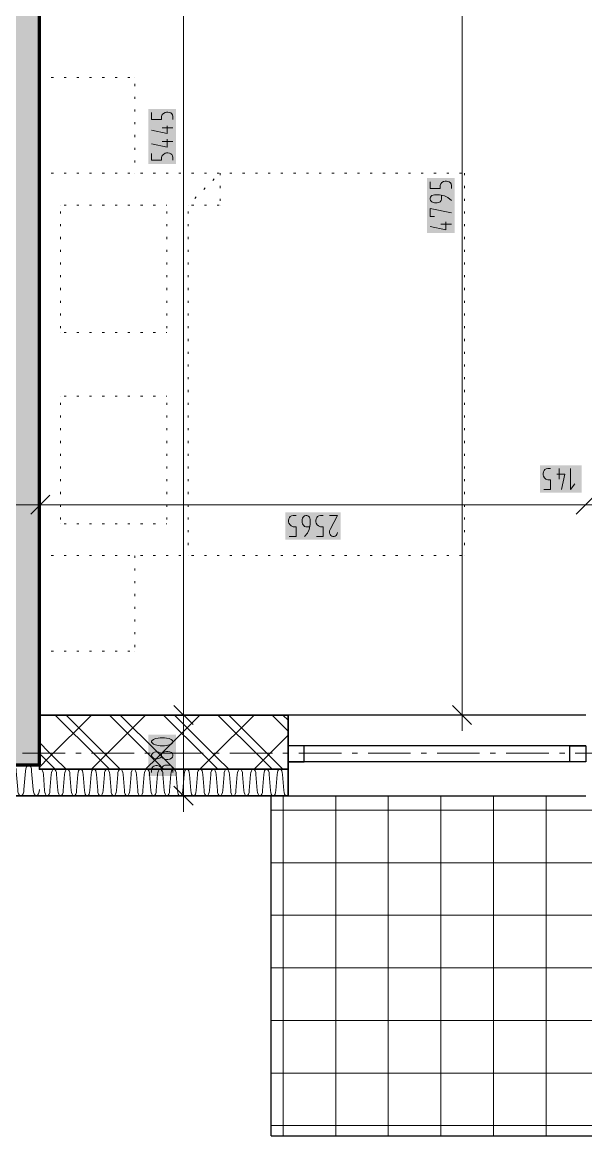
# Model space of a CAD drawing. Header units: millimetres. Extents: x 0 to 594, y 0 to 420.
# Drawn here: x 286.5 to 313.7, y 111.7 to 165.4 of the extents above; entities that cross this region are included whole.
import ezdxf

# ---------------------------------------------------------------- set-up
doc = ezdxf.new("R2010")
doc.units = ezdxf.units.MM
doc.header["$LTSCALE"] = 8
for name, color, linetype in [('PDF_Koty delkove', 7, 'Continuous'), ('PDF_Nabytek', 7, 'Continuous'), ('PDF_Obecne 0.25', 7, 'Continuous'), ('PDF_Okna', 7, 'Continuous'), ('PDF_Osy hlavni', 7, 'Continuous'), ('PDF_Srafy', 7, 'Continuous'), ('PDF_Steny obvodove nosne', 7, 'Continuous'), ('PDF_Steny sendvic', 7, 'Continuous'), ('PDF_Zatepleni', 7, 'Continuous')]:
    doc.layers.add(name, color=color, linetype=linetype)

msp = doc.modelspace()

# ---------------------------------------------------------------- linework, layer by layer
at = {"layer": 'PDF_Koty delkove', "lineweight": 18}
for points in [[(294.266, 131.969), (294.266, 142.384), (294.266, 149.812), (294.266, 187.78), (294.266, 189.266), (294.266, 212.995), (294.266, 215.762), (294.266, 218.325)], [(307.695, 131.969), (307.695, 160.369), (307.695, 181.118), (307.695, 182.604), (307.695, 212.995), (307.695, 215.762)], [(292.728, 161.025), (292.728, 160.697), (293.206, 160.697), (293.206, 160.834), (293.241, 160.929), (293.292, 160.984), (293.377, 161.038), (293.445, 161.052), (293.513, 161.052), (293.582, 161.038), (293.65, 161.011), (293.701, 160.97), (293.736, 160.916), (293.753, 160.834), (293.753, 160.697)], [(293.48, 160.395), (293.48, 160.012), (292.728, 160.177)], [(293.753, 160.286), (293.241, 160.286)], [(293.48, 159.738), (293.48, 159.355), (292.728, 159.52)], [(293.753, 159.629), (293.241, 159.629)], [(292.728, 159.054), (292.728, 158.726), (293.206, 158.726), (293.206, 158.863), (293.241, 158.958), (293.292, 159.013), (293.377, 159.067), (293.445, 159.081), (293.513, 159.081), (293.582, 159.067), (293.65, 159.04), (293.701, 158.999), (293.736, 158.945), (293.753, 158.863), (293.753, 158.726)], [(306.158, 157.694), (306.158, 157.365), (306.635, 157.365), (306.635, 157.503), (306.67, 157.598), (306.721, 157.653), (306.806, 157.707), (306.874, 157.721), (306.943, 157.721), (307.011, 157.707), (307.079, 157.68), (307.13, 157.639), (307.165, 157.585), (307.183, 157.503), (307.183, 157.365)], [(307.183, 156.791), (307.011, 156.928), (306.84, 157.01), (306.601, 157.064), (306.361, 157.064), (306.294, 157.05), (306.243, 157.023), (306.209, 156.996), (306.174, 156.955), (306.158, 156.9), (306.158, 156.846), (306.174, 156.791), (306.209, 156.749), (306.243, 156.722), (306.294, 156.694), (306.361, 156.68), (306.499, 156.68), (306.566, 156.694), (306.635, 156.722), (306.686, 156.791), (306.704, 156.846), (306.704, 157.037)], [(306.361, 156.023), (306.158, 156.023), (306.158, 156.407), (307.183, 156.189)], [(306.909, 155.75), (306.909, 155.366), (306.158, 155.531)], [(307.183, 155.641), (306.67, 155.641)], [(311.633, 142.841), (311.961, 142.841), (311.961, 143.318), (311.824, 143.318), (311.729, 143.353), (311.674, 143.404), (311.62, 143.489), (311.606, 143.557), (311.606, 143.626), (311.62, 143.694), (311.647, 143.762), (311.688, 143.813), (311.742, 143.848), (311.824, 143.866), (311.961, 143.866)], [(312.263, 143.592), (312.646, 143.592), (312.481, 142.841)], [(312.372, 143.866), (312.372, 143.353)], [(312.92, 143.866), (312.92, 142.841), (313.138, 143.113)], [(287.364, 142.88), (287.364, 142.111), (287.364, 141.343)], [(287.825, 142.573), (286.903, 141.65)], [(314.116, 142.573), (313.194, 141.65)], [(415.268, 142.111), (414.361, 142.111), (388.07, 142.111), (386.583, 142.111), (351.939, 142.111), (349.786, 142.111), (315.141, 142.111), (313.655, 142.111), (287.364, 142.111), (285.212, 142.111), (258.921, 142.111), (257.434, 142.111), (222.79, 142.111), (220.637, 142.111)], [(299.359, 140.574), (299.688, 140.574), (299.688, 141.052), (299.551, 141.052), (299.455, 141.086), (299.4, 141.138), (299.346, 141.223), (299.332, 141.29), (299.332, 141.359), (299.346, 141.428), (299.373, 141.495), (299.414, 141.547), (299.469, 141.581), (299.551, 141.599), (299.688, 141.599)], [(300.345, 141.052), (300.154, 141.052), (300.099, 141.069), (300.057, 141.103), (300.03, 141.138), (300.003, 141.188), (299.989, 141.256), (299.989, 141.393), (300.003, 141.461), (300.03, 141.513), (300.057, 141.547), (300.099, 141.581), (300.154, 141.599), (300.208, 141.599), (300.263, 141.581), (300.304, 141.547), (300.331, 141.513), (300.359, 141.461), (300.373, 141.393), (300.373, 141.154), (300.318, 140.915), (300.236, 140.744), (300.099, 140.574)], [(300.673, 140.574), (301.002, 140.574), (301.002, 141.052), (300.865, 141.052), (300.77, 141.086), (300.714, 141.138), (300.66, 141.223), (300.646, 141.29), (300.646, 141.359), (300.66, 141.428), (300.687, 141.495)], [(300.687, 141.495), (300.728, 141.547), (300.783, 141.581), (300.865, 141.599), (301.002, 141.599)], [(301.303, 141.599), (301.687, 141.599), (301.33, 140.915), (301.303, 140.847), (301.303, 140.744), (301.33, 140.676), (301.372, 140.625), (301.413, 140.59), (301.468, 140.574), (301.522, 140.574), (301.577, 140.59), (301.618, 140.625), (301.659, 140.676), (301.687, 140.778)], [(294.727, 131.508), (293.804, 132.431)], [(308.156, 131.508), (307.234, 132.431)], [(295.034, 131.969), (294.266, 131.969), (293.497, 131.969)], [(294.266, 128.074), (294.266, 131.969)], [(308.464, 131.969), (307.695, 131.969), (306.926, 131.969)], [(307.695, 131.969), (307.695, 131.201)], [(293.342, 130.871), (293.137, 130.871), (293.036, 130.857), (292.916, 130.83), (292.813, 130.789), (292.745, 130.735), (292.728, 130.707), (292.728, 130.652), (292.745, 130.625), (292.813, 130.57), (292.916, 130.529), (293.036, 130.501), (293.137, 130.487), (293.342, 130.487), (293.445, 130.501), (293.565, 130.529), (293.667, 130.57), (293.736, 130.625), (293.753, 130.652)], [(293.753, 130.652), (293.753, 130.707), (293.736, 130.735), (293.667, 130.789), (293.565, 130.83), (293.445, 130.857), (293.342, 130.871)], [(293.206, 129.967), (293.188, 129.94), (293.137, 129.899), (293.07, 129.872), (293.001, 129.858), (292.932, 129.858), (292.865, 129.872), (292.796, 129.899), (292.745, 129.954), (292.728, 129.995), (292.728, 130.05), (292.745, 130.091), (292.796, 130.146), (292.865, 130.173), (292.932, 130.187), (293.001, 130.187), (293.07, 130.173), (293.137, 130.146), (293.188, 130.105), (293.206, 130.078)], [(293.513, 130.214), (293.445, 130.214), (293.36, 130.2), (293.275, 130.16), (293.223, 130.105), (293.206, 130.078), (293.206, 129.967), (293.223, 129.94)], [(293.223, 129.94), (293.275, 129.885), (293.36, 129.844), (293.445, 129.83), (293.513, 129.83), (293.598, 129.844), (293.685, 129.885), (293.736, 129.94), (293.753, 129.995), (293.753, 130.05), (293.736, 130.105), (293.685, 130.16), (293.598, 130.2), (293.513, 130.214)], [(292.728, 129.201), (292.728, 129.365), (292.745, 129.42), (292.779, 129.475), (292.831, 129.503), (292.932, 129.53), (293.001, 129.53), (293.103, 129.503), (293.172, 129.448), (293.206, 129.365), (293.206, 129.256)], [(293.753, 129.201), (293.753, 129.393), (293.718, 129.461), (293.667, 129.516), (293.582, 129.543), (293.513, 129.557), (293.445, 129.557), (293.36, 129.543), (293.292, 129.516), (293.241, 129.461), (293.206, 129.365)], [(294.727, 127.613), (293.804, 128.536)], [(295.034, 128.074), (294.266, 128.074), (293.497, 128.074)], [(294.266, 128.074), (294.266, 127.306)]]:
    msp.add_lwpolyline(points, dxfattribs=at)
at = {"layer": 'PDF_Koty delkove', "color": 7, "lineweight": 18, "true_color": 0xffffff, "transparency": 33554559}
for points in [[(293.907, 158.544), (293.907, 161.206), (292.574, 158.544), (292.574, 161.206)], [(307.336, 155.213), (307.336, 157.875), (306.004, 155.213), (306.004, 157.875)], [(313.457, 144.019), (311.452, 144.019), (313.457, 142.687), (311.452, 142.687)], [(301.841, 141.753), (299.179, 141.753), (301.841, 140.42), (299.179, 140.42)], [(293.907, 129.02), (293.907, 131.024), (292.574, 129.02), (292.574, 131.024)]]:
    msp.add_solid(points, dxfattribs=at)
at = {"layer": 'PDF_Nabytek', "lineweight": 13}
for points in [[(287.375, 162.719), (287.313, 162.719)], [(287.313, 162.719), (287.313, 162.719)], [(287.313, 162.719), (287.313, 162.719)], [(287.313, 162.307), (287.313, 162.409)], [(287.99, 162.719), (287.888, 162.719)], [(288.605, 162.719), (288.503, 162.719)], [(289.22, 162.719), (289.118, 162.719)], [(289.835, 162.719), (289.733, 162.719)], [(290.45, 162.719), (290.348, 162.719)], [(291.065, 162.719), (290.963, 162.719)], [(291.68, 162.719), (291.578, 162.719)], [(291.925, 162.719), (291.925, 162.719)], [(291.925, 162.719), (291.925, 162.719)], [(291.925, 162.307), (291.925, 162.409)], [(287.313, 161.692), (287.313, 161.794)], [(291.925, 161.692), (291.925, 161.794)], [(287.313, 161.077), (287.313, 161.179)], [(291.925, 161.077), (291.925, 161.179)], [(287.313, 160.462), (287.313, 160.564)], [(291.925, 160.462), (291.925, 160.564)], [(287.313, 159.847), (287.313, 159.949)], [(291.925, 159.847), (291.925, 159.949)], [(287.313, 159.232), (287.313, 159.334)], [(291.925, 159.232), (291.925, 159.334)], [(287.313, 158.617), (287.313, 158.719)], [(291.925, 158.617), (291.925, 158.719)], [(287.313, 158.107), (287.313, 158.107)], [(287.313, 158.107), (287.313, 158.107)], [(287.375, 158.107), (287.313, 158.107)], [(287.313, 158.107), (287.313, 158.107)], [(287.313, 158.002), (287.313, 158.104)], [(287.99, 158.107), (287.888, 158.107)], [(288.605, 158.107), (288.503, 158.107)], [(289.22, 158.107), (289.118, 158.107)], [(289.835, 158.107), (289.733, 158.107)], [(290.45, 158.107), (290.348, 158.107)], [(291.065, 158.107), (290.963, 158.107)], [(291.68, 158.107), (291.578, 158.107)], [(291.925, 158.107), (291.925, 158.107)], [(292.295, 158.107), (292.193, 158.107)], [(292.91, 158.107), (292.808, 158.107)], [(293.525, 158.107), (293.423, 158.107)], [(294.14, 158.107), (294.038, 158.107)], [(294.755, 158.107), (294.653, 158.107)], [(295.37, 158.107), (295.268, 158.107)], [(295.985, 158.107), (295.883, 158.107)], [(296.025, 158.107), (296.025, 158.107)], [(296.025, 158.107), (296.025, 158.107)], [(296.025, 158.002), (296.025, 158.104)], [(296.6, 158.107), (296.498, 158.107)], [(297.215, 158.107), (297.113, 158.107)], [(297.83, 158.107), (297.728, 158.107)], [(298.445, 158.107), (298.343, 158.107)], [(299.06, 158.107), (298.958, 158.107)], [(299.675, 158.107), (299.573, 158.107)], [(300.29, 158.107), (300.187, 158.107)], [(300.905, 158.107), (300.802, 158.107)], [(301.52, 158.107), (301.417, 158.107)], [(302.135, 158.107), (302.032, 158.107)], [(302.75, 158.107), (302.647, 158.107)], [(303.365, 158.107), (303.262, 158.107)], [(303.98, 158.107), (303.877, 158.107)], [(304.595, 158.107), (304.492, 158.107)], [(305.21, 158.107), (305.107, 158.107)], [(305.825, 158.107), (305.722, 158.107)], [(306.44, 158.107), (306.337, 158.107)], [(307.055, 158.107), (306.952, 158.107)], [(307.67, 158.107), (307.567, 158.107)], [(307.813, 158.107), (307.813, 158.107)], [(307.813, 158.107), (307.813, 158.107)], [(307.813, 158.002), (307.813, 158.104)], [(287.313, 157.387), (287.313, 157.489)], [(295.237, 157.318), (295.309, 157.391)], [(295.672, 157.753), (295.744, 157.826)], [(296.025, 157.387), (296.025, 157.489)], [(307.813, 157.387), (307.813, 157.489)], [(287.313, 156.772), (287.313, 156.874)], [(294.802, 156.883), (294.875, 156.956)], [(296.025, 156.772), (296.025, 156.874)], [(307.813, 156.772), (307.813, 156.874)], [(288.338, 156.569), (288.338, 156.569)], [(288.338, 156.569), (288.338, 156.569)], [(288.605, 156.569), (288.503, 156.569)], [(289.22, 156.569), (289.118, 156.569)], [(289.835, 156.569), (289.733, 156.569)], [(290.45, 156.569), (290.348, 156.569)], [(291.065, 156.569), (290.963, 156.569)], [(291.68, 156.569), (291.578, 156.569)], [(292.295, 156.569), (292.193, 156.569)], [(292.91, 156.569), (292.808, 156.569)], [(293.463, 156.569), (293.423, 156.569)], [(293.463, 156.569), (293.463, 156.569)], [(293.463, 156.569), (293.463, 156.569)], [(294.488, 156.569), (294.488, 156.569)], [(294.488, 156.569), (294.488, 156.569)], [(294.488, 156.569), (294.488, 156.569)], [(294.755, 156.569), (294.653, 156.569)], [(295.37, 156.569), (295.268, 156.569)], [(295.985, 156.569), (295.883, 156.569)], [(296.025, 156.569), (296.025, 156.569)], [(296.025, 156.569), (296.025, 156.569)], [(287.313, 156.157), (287.313, 156.259)], [(288.338, 156.157), (288.338, 156.259)], [(293.463, 156.157), (293.463, 156.259)], [(294.488, 156.157), (294.488, 156.259)], [(307.813, 156.157), (307.813, 156.259)], [(287.313, 155.542), (287.313, 155.644)], [(288.338, 155.542), (288.338, 155.644)], [(293.463, 155.542), (293.463, 155.644)], [(294.488, 155.542), (294.488, 155.644)], [(307.813, 155.542), (307.813, 155.644)], [(287.313, 154.927), (287.313, 155.029)], [(288.338, 154.927), (288.338, 155.029)], [(293.463, 154.927), (293.463, 155.029)], [(294.488, 154.927), (294.488, 155.029)], [(307.813, 154.927), (307.813, 155.029)], [(287.313, 154.312), (287.313, 154.414)], [(288.338, 154.312), (288.338, 154.414)], [(293.463, 154.312), (293.463, 154.414)], [(294.488, 154.312), (294.488, 154.414)], [(307.813, 154.312), (307.813, 154.414)], [(287.313, 153.697), (287.313, 153.799)], [(288.338, 153.697), (288.338, 153.799)], [(293.463, 153.697), (293.463, 153.799)], [(294.488, 153.697), (294.488, 153.799)], [(307.813, 153.697), (307.813, 153.799)], [(287.313, 153.082), (287.313, 153.184)], [(288.338, 153.082), (288.338, 153.184)], [(293.463, 153.082), (293.463, 153.184)], [(294.488, 153.082), (294.488, 153.184)], [(307.813, 153.082), (307.813, 153.184)], [(287.313, 152.467), (287.313, 152.569)], [(288.338, 152.467), (288.338, 152.569)], [(293.463, 152.467), (293.463, 152.569)], [(294.488, 152.467), (294.488, 152.569)], [(307.813, 152.467), (307.813, 152.569)], [(287.313, 151.852), (287.313, 151.954)], [(288.338, 151.852), (288.338, 151.954)], [(293.463, 151.852), (293.463, 151.954)], [(294.488, 151.852), (294.488, 151.954)], [(307.813, 151.852), (307.813, 151.954)], [(287.313, 151.237), (287.313, 151.339)], [(288.338, 151.237), (288.338, 151.339)], [(293.463, 151.237), (293.463, 151.339)], [(294.488, 151.237), (294.488, 151.339)], [(307.813, 151.237), (307.813, 151.339)], [(287.313, 150.622), (287.313, 150.724)], [(288.338, 150.622), (288.338, 150.724)], [(288.338, 150.419), (288.338, 150.419)], [(288.338, 150.419), (288.338, 150.419)], [(288.605, 150.419), (288.503, 150.419)], [(289.22, 150.419), (289.118, 150.419)], [(289.835, 150.419), (289.733, 150.419)], [(290.45, 150.419), (290.348, 150.419)], [(291.065, 150.419), (290.963, 150.419)], [(291.68, 150.419), (291.578, 150.419)], [(292.295, 150.419), (292.193, 150.419)], [(292.91, 150.419), (292.808, 150.419)], [(293.463, 150.419), (293.423, 150.419)], [(293.463, 150.622), (293.463, 150.724)], [(293.463, 150.419), (293.463, 150.419)], [(293.463, 150.419), (293.463, 150.419)], [(294.488, 150.622), (294.488, 150.724)], [(307.813, 150.622), (307.813, 150.724)], [(287.313, 150.007), (287.313, 150.109)], [(294.488, 150.007), (294.488, 150.109)], [(307.813, 150.007), (307.813, 150.109)], [(287.313, 149.392), (287.313, 149.494)], [(294.488, 149.392), (294.488, 149.494)], [(307.813, 149.392), (307.813, 149.494)], [(287.313, 148.777), (287.313, 148.879)], [(294.488, 148.777), (294.488, 148.879)], [(307.813, 148.777), (307.813, 148.879)], [(287.313, 148.162), (287.313, 148.264)], [(294.488, 148.162), (294.488, 148.264)], [(307.813, 148.162), (307.813, 148.264)], [(287.313, 147.547), (287.313, 147.649)], [(288.338, 147.344), (288.338, 147.344)], [(288.338, 147.344), (288.338, 147.344)], [(288.605, 147.344), (288.503, 147.344)], [(289.22, 147.344), (289.118, 147.344)], [(289.835, 147.344), (289.733, 147.344)], [(290.45, 147.344), (290.348, 147.344)], [(291.065, 147.344), (290.963, 147.344)], [(291.68, 147.344), (291.578, 147.344)], [(292.295, 147.344), (292.193, 147.344)], [(292.91, 147.344), (292.808, 147.344)], [(293.463, 147.344), (293.423, 147.344)], [(293.463, 147.344), (293.463, 147.344)], [(294.488, 147.547), (294.488, 147.649)], [(307.813, 147.547), (307.813, 147.649)], [(287.313, 146.932), (287.313, 147.034)], [(288.338, 146.932), (288.338, 147.034)], [(293.463, 146.932), (293.463, 147.034)], [(294.488, 146.932), (294.488, 147.034)], [(307.813, 146.932), (307.813, 147.034)], [(287.313, 146.317), (287.313, 146.419)], [(288.338, 146.317), (288.338, 146.419)], [(293.463, 146.317), (293.463, 146.419)], [(294.488, 146.317), (294.488, 146.419)], [(307.813, 146.317), (307.813, 146.419)], [(287.313, 145.702), (287.313, 145.804)], [(288.338, 145.702), (288.338, 145.804)], [(293.463, 145.702), (293.463, 145.804)], [(294.488, 145.702), (294.488, 145.804)], [(307.813, 145.702), (307.813, 145.804)], [(287.313, 145.087), (287.313, 145.189)], [(288.338, 145.087), (288.338, 145.189)], [(293.463, 145.087), (293.463, 145.189)], [(294.488, 145.087), (294.488, 145.189)], [(307.813, 145.087), (307.813, 145.189)], [(287.313, 144.472), (287.313, 144.574)], [(288.338, 144.472), (288.338, 144.574)], [(293.463, 144.472), (293.463, 144.574)], [(294.488, 144.472), (294.488, 144.574)], [(307.813, 144.472), (307.813, 144.574)], [(287.313, 143.857), (287.313, 143.959)], [(288.338, 143.857), (288.338, 143.959)], [(293.463, 143.857), (293.463, 143.959)], [(294.488, 143.857), (294.488, 143.959)], [(307.813, 143.857), (307.813, 143.959)], [(287.313, 143.242), (287.313, 143.344)], [(288.338, 143.242), (288.338, 143.344)], [(293.463, 143.242), (293.463, 143.344)], [(294.488, 143.242), (294.488, 143.344)], [(307.813, 143.242), (307.813, 143.344)], [(287.313, 142.627), (287.313, 142.729)], [(288.338, 142.627), (288.338, 142.729)], [(293.463, 142.627), (293.463, 142.729)], [(294.488, 142.627), (294.488, 142.729)], [(307.813, 142.627), (307.813, 142.729)], [(287.313, 142.012), (287.313, 142.114)], [(288.338, 142.012), (288.338, 142.114)], [(293.463, 142.012), (293.463, 142.114)], [(294.488, 142.012), (294.488, 142.114)], [(307.813, 142.012), (307.813, 142.114)], [(287.313, 141.397), (287.313, 141.499)], [(288.338, 141.397), (288.338, 141.499)], [(293.463, 141.397), (293.463, 141.499)], [(294.488, 141.397), (294.488, 141.499)], [(307.813, 141.397), (307.813, 141.499)], [(287.313, 140.782), (287.313, 140.884)], [(288.338, 141.194), (288.338, 141.194)], [(288.338, 141.194), (288.338, 141.194)], [(288.605, 141.194), (288.503, 141.194)], [(289.22, 141.194), (289.118, 141.194)], [(289.835, 141.194), (289.733, 141.194)], [(290.45, 141.194), (290.348, 141.194)], [(291.065, 141.194), (290.963, 141.194)], [(291.68, 141.194), (291.578, 141.194)], [(292.295, 141.194), (292.193, 141.194)], [(292.91, 141.194), (292.808, 141.194)], [(293.463, 141.194), (293.423, 141.194)], [(293.463, 141.194), (293.463, 141.194)], [(293.463, 141.194), (293.463, 141.194)], [(294.488, 140.782), (294.488, 140.884)], [(307.813, 140.782), (307.813, 140.884)], [(287.313, 140.167), (287.313, 140.269)], [(294.488, 140.167), (294.488, 140.269)], [(307.813, 140.167), (307.813, 140.269)], [(287.313, 139.657), (287.313, 139.657)], [(287.375, 139.657), (287.313, 139.657)], [(287.313, 139.657), (287.313, 139.657)], [(287.313, 139.657), (287.313, 139.657)], [(287.313, 139.552), (287.313, 139.654)], [(287.99, 139.657), (287.888, 139.657)], [(288.605, 139.657), (288.503, 139.657)], [(289.22, 139.657), (289.118, 139.657)], [(289.835, 139.657), (289.733, 139.657)], [(290.45, 139.657), (290.348, 139.657)], [(291.065, 139.657), (290.963, 139.657)], [(291.68, 139.657), (291.578, 139.657)], [(291.925, 139.657), (291.925, 139.657)], [(291.925, 139.552), (291.925, 139.654)], [(292.295, 139.657), (292.193, 139.657)], [(292.91, 139.657), (292.808, 139.657)], [(293.525, 139.657), (293.423, 139.657)], [(294.14, 139.657), (294.038, 139.657)], [(294.488, 139.657), (294.488, 139.657)], [(294.755, 139.657), (294.653, 139.657)], [(295.37, 139.657), (295.268, 139.657)], [(295.985, 139.657), (295.883, 139.657)], [(296.6, 139.657), (296.498, 139.657)], [(297.215, 139.657), (297.113, 139.657)], [(297.83, 139.657), (297.728, 139.657)], [(298.445, 139.657), (298.343, 139.657)], [(299.06, 139.657), (298.958, 139.657)], [(299.675, 139.657), (299.573, 139.657)], [(300.29, 139.657), (300.187, 139.657)], [(300.905, 139.657), (300.802, 139.657)], [(301.52, 139.657), (301.417, 139.657)], [(302.135, 139.657), (302.032, 139.657)], [(302.75, 139.657), (302.647, 139.657)], [(303.365, 139.657), (303.262, 139.657)], [(303.98, 139.657), (303.877, 139.657)], [(304.595, 139.657), (304.492, 139.657)], [(305.21, 139.657), (305.107, 139.657)], [(305.825, 139.657), (305.722, 139.657)], [(306.44, 139.657), (306.337, 139.657)], [(307.055, 139.657), (306.952, 139.657)], [(307.67, 139.657), (307.567, 139.657)], [(307.813, 139.657), (307.813, 139.657)], [(307.813, 139.657), (307.813, 139.657)], [(287.313, 138.937), (287.313, 139.039)], [(291.925, 138.937), (291.925, 139.039)], [(287.313, 138.322), (287.313, 138.424)], [(291.925, 138.322), (291.925, 138.424)], [(287.313, 137.707), (287.313, 137.809)], [(291.925, 137.707), (291.925, 137.809)], [(287.313, 137.092), (287.313, 137.194)], [(291.925, 137.092), (291.925, 137.194)], [(287.313, 136.477), (287.313, 136.579)], [(291.925, 136.477), (291.925, 136.579)], [(287.313, 135.862), (287.313, 135.964)], [(291.925, 135.862), (291.925, 135.964)], [(287.313, 135.247), (287.313, 135.349)], [(291.925, 135.247), (291.925, 135.349)], [(287.375, 135.044), (287.313, 135.044)], [(287.313, 135.044), (287.313, 135.044)], [(287.313, 135.044), (287.313, 135.044)], [(287.99, 135.044), (287.888, 135.044)], [(288.605, 135.044), (288.503, 135.044)], [(289.22, 135.044), (289.118, 135.044)], [(289.835, 135.044), (289.733, 135.044)], [(290.45, 135.044), (290.348, 135.044)], [(291.065, 135.044), (290.963, 135.044)], [(291.68, 135.044), (291.578, 135.044)], [(291.925, 135.044), (291.925, 135.044)], [(291.925, 135.044), (291.925, 135.044)]]:
    msp.add_lwpolyline(points, dxfattribs=at)
at = {"layer": 'PDF_Obecne 0.25', "lineweight": 25}
for points in [[(298.486, 111.677), (330.26, 111.677), (330.26, 128.077)], [(298.486, 111.677), (298.486, 128.077)]]:
    msp.add_lwpolyline(points, dxfattribs=at)
at = {"layer": 'PDF_Okna', "lineweight": 25}
for points in [[(313.655, 131.969), (299.305, 131.969)], [(313.655, 130.483), (299.305, 130.483)], [(313.655, 129.714), (299.305, 129.714)], [(299.305, 128.074), (313.655, 128.074)]]:
    msp.add_lwpolyline(points, dxfattribs=at)
for points in [[(299.305, 129.714), (300.074, 129.714), (300.074, 130.483), (299.305, 130.483)], [(313.655, 129.714), (312.886, 129.714), (312.886, 130.483), (313.655, 130.483)]]:
    msp.add_lwpolyline(points, close=True, dxfattribs=at)
at = {"layer": 'PDF_Osy hlavni', "lineweight": 18}
for points in [[(288.554, 130.124), (286.504, 130.124)], [(289.323, 130.124), (289.066, 130.124)], [(291.885, 130.124), (289.835, 130.124)], [(292.654, 130.124), (292.398, 130.124)], [(295.216, 130.124), (293.166, 130.124)], [(295.985, 130.124), (295.729, 130.124)], [(298.548, 130.124), (296.498, 130.124)], [(299.316, 130.124), (299.06, 130.124)], [(301.879, 130.124), (299.829, 130.124)], [(302.647, 130.124), (302.391, 130.124)], [(305.21, 130.124), (303.16, 130.124)], [(305.979, 130.124), (305.722, 130.124)], [(308.541, 130.124), (306.491, 130.124)], [(309.31, 130.124), (309.054, 130.124)], [(311.872, 130.124), (309.822, 130.124)], [(312.641, 130.124), (312.385, 130.124)], [(315.204, 130.124), (313.154, 130.124)]]:
    msp.add_lwpolyline(points, dxfattribs=at)
at = {"layer": 'PDF_Srafy', "lineweight": 9}
for points in [[(299.063, 128.075), (299.063, 127.383)], [(301.6, 128.075), (301.6, 124.846)], [(304.136, 128.075), (304.136, 127.383), (304.136, 122.309), (304.136, 117.236)], [(306.673, 128.075), (306.673, 124.846), (306.673, 119.773), (306.673, 114.699)], [(309.21, 128.075), (309.21, 127.383), (309.21, 122.309), (309.21, 117.236), (309.21, 112.162)], [(311.747, 128.075), (311.747, 124.846), (311.747, 119.773), (311.747, 114.699), (311.747, 111.675)], [(329.504, 127.383), (324.43, 127.383), (319.357, 127.383), (314.283, 127.383), (309.21, 127.383), (304.136, 127.383), (299.063, 127.383), (298.485, 127.383)], [(299.063, 127.383), (299.063, 122.309), (299.063, 117.236), (299.063, 112.162), (299.063, 111.675)], [(330.26, 124.846), (326.967, 124.846), (321.893, 124.846), (316.82, 124.846), (311.747, 124.846), (306.673, 124.846), (301.6, 124.846), (298.485, 124.846)], [(301.6, 124.846), (301.6, 119.773), (301.6, 114.699), (301.6, 111.675)], [(330.26, 122.309), (329.504, 122.309), (324.43, 122.309), (319.357, 122.309), (314.283, 122.309), (309.21, 122.309), (304.136, 122.309), (299.063, 122.309), (298.485, 122.309)], [(330.26, 119.773), (326.967, 119.773), (321.893, 119.773), (316.82, 119.773), (311.747, 119.773), (306.673, 119.773), (301.6, 119.773), (298.485, 119.773)], [(299.063, 117.236), (298.485, 117.236)], [(330.26, 117.236), (329.504, 117.236), (324.43, 117.236), (319.357, 117.236), (314.283, 117.236), (309.21, 117.236), (304.136, 117.236), (299.063, 117.236)], [(304.136, 117.236), (304.136, 112.162), (304.136, 111.675)], [(330.26, 114.699), (326.967, 114.699), (321.893, 114.699), (316.82, 114.699), (311.747, 114.699), (306.673, 114.699), (301.6, 114.699), (298.485, 114.699)], [(306.673, 114.699), (306.673, 111.675)], [(299.063, 112.162), (298.485, 112.162)], [(330.26, 112.162), (329.504, 112.162), (324.43, 112.162), (319.357, 112.162), (314.283, 112.162), (309.21, 112.162), (304.136, 112.162), (299.063, 112.162)], [(309.21, 112.162), (309.21, 111.675)]]:
    msp.add_lwpolyline(points, dxfattribs=at)
at = {"layer": 'PDF_Steny obvodove nosne', "lineweight": 70}
msp.add_lwpolyline([(287.313, 129.561), (287.313, 131.969), (287.313, 211.099), (287.313, 213.712), (285.263, 213.712), (285.263, 211.099), (285.263, 131.969), (285.263, 129.561)], close=True, dxfattribs=at)
at = {"layer": 'PDF_Steny obvodove nosne', "color": 9, "lineweight": 9, "true_color": 0xc0c0c0, "transparency": 33554559}
msp.add_solid([(287.313, 129.561), (287.313, 213.712), (285.263, 129.561), (285.263, 213.712)], dxfattribs=at)
at = {"layer": 'PDF_Steny sendvic', "lineweight": 9}
for points in [[(287.313, 129.458), (287.774, 129.919), (289.824, 131.969)], [(290.127, 129.919), (288.077, 131.969)], [(291.213, 129.356), (290.649, 129.919), (290.388, 130.181), (288.599, 131.969)], [(289.824, 129.356), (290.388, 129.919), (292.438, 131.969)], [(292.74, 129.919), (290.69, 131.969)], [(293.827, 129.356), (293.263, 129.919), (293.002, 130.181), (291.213, 131.969)], [(292.438, 129.356), (293.002, 129.919), (295.052, 131.969)], [(295.354, 129.919), (293.304, 131.969)], [(296.441, 129.356), (295.877, 129.919), (295.615, 130.181), (293.827, 131.969)], [(295.052, 129.356), (295.615, 129.919), (297.665, 131.969)], [(297.968, 129.919), (295.918, 131.969)], [(299.054, 129.356), (298.49, 129.919), (298.229, 130.181), (296.441, 131.969)], [(299.305, 131.196), (298.531, 131.969)], [(299.305, 131.718), (299.054, 131.969)], [(288.599, 129.356), (288.036, 129.919), (287.774, 130.181), (287.313, 130.642)], [(297.665, 129.356), (298.229, 129.919), (299.305, 130.996)], [(287.513, 129.919), (287.313, 130.119)], [(287.774, 129.658), (287.513, 129.919)], [(288.077, 129.356), (287.774, 129.658)], [(290.388, 129.658), (290.127, 129.919)], [(290.69, 129.356), (290.388, 129.658)], [(293.002, 129.658), (292.74, 129.919)], [(293.304, 129.356), (293.002, 129.658)], [(295.615, 129.658), (295.354, 129.919)], [(295.918, 129.356), (295.615, 129.658)], [(298.229, 129.658), (297.968, 129.919)], [(298.531, 129.356), (298.229, 129.658)], [(287.364, 129.356), (287.328, 129.337), (287.313, 129.318)], [(287.506, 129.099), (287.496, 129.198), (287.468, 129.282), (287.426, 129.337), (287.39, 129.356)], [(287.569, 128.331), (287.506, 129.099)], [(287.889, 129.099), (287.825, 128.331)], [(288.004, 129.356), (287.968, 129.337), (287.927, 129.282), (287.899, 129.198), (287.889, 129.099)], [(287.889, 129.099), (287.889, 129.099)], [(288.146, 129.099), (288.137, 129.198), (288.109, 129.282), (288.067, 129.337), (288.031, 129.356)], [(288.21, 128.331), (288.146, 129.099)], [(288.529, 129.099), (288.466, 128.331)], [(288.645, 129.356), (288.609, 129.337), (288.567, 129.282), (288.539, 129.198), (288.529, 129.099)], [(288.529, 129.099), (288.529, 129.099)], [(288.787, 129.099), (288.777, 129.198), (288.749, 129.282), (288.708, 129.337), (288.672, 129.356)], [(288.85, 128.331), (288.787, 129.099)], [(289.17, 129.099), (289.107, 128.331)], [(289.285, 129.356), (289.25, 129.337), (289.208, 129.282), (289.18, 129.198), (289.17, 129.099)], [(289.17, 129.099), (289.17, 129.099)], [(289.428, 129.099), (289.418, 129.198), (289.39, 129.282), (289.348, 129.337), (289.312, 129.356)], [(289.491, 128.331), (289.428, 129.099)], [(289.811, 129.099), (289.747, 128.331)], [(289.926, 129.356), (289.89, 129.337), (289.848, 129.282), (289.821, 129.198), (289.811, 129.099)], [(289.811, 129.099), (289.811, 129.099)], [(290.068, 129.099), (290.058, 129.198), (290.031, 129.282), (289.989, 129.337), (289.953, 129.356)], [(290.132, 128.331), (290.068, 129.099)], [(290.451, 129.099), (290.388, 128.331)], [(290.567, 129.356), (290.531, 129.337), (290.489, 129.282), (290.461, 129.198), (290.451, 129.099)], [(290.451, 129.099), (290.451, 129.099)], [(290.709, 129.099), (290.699, 129.198), (290.671, 129.282), (290.629, 129.337), (290.594, 129.356)], [(290.772, 128.331), (290.709, 129.099)], [(291.092, 129.099), (291.029, 128.331)], [(291.207, 129.356), (291.171, 129.337), (291.13, 129.282), (291.102, 129.198), (291.092, 129.099)], [(291.092, 129.099), (291.092, 129.099)], [(291.35, 129.099), (291.34, 129.198), (291.312, 129.282), (291.27, 129.337), (291.234, 129.356)], [(291.413, 128.331), (291.35, 129.099)], [(291.733, 129.099), (291.669, 128.331)], [(291.77, 129.282), (291.742, 129.198), (291.733, 129.099)], [(291.733, 129.099), (291.733, 129.099)], [(291.848, 129.356), (291.812, 129.337), (291.77, 129.282)], [(291.99, 129.099), (291.98, 129.198), (291.952, 129.282), (291.911, 129.337), (291.875, 129.356)], [(292.054, 128.331), (291.99, 129.099)], [(292.373, 129.099), (292.31, 128.331)], [(292.489, 129.356), (292.453, 129.337), (292.411, 129.282), (292.383, 129.198), (292.373, 129.099)], [(292.373, 129.099), (292.373, 129.099)], [(292.631, 129.099), (292.621, 129.198), (292.593, 129.282), (292.551, 129.337), (292.515, 129.356)], [(292.694, 128.331), (292.631, 129.099)], [(293.014, 129.099), (292.95, 128.331)], [(293.129, 129.356), (293.093, 129.337), (293.052, 129.282), (293.024, 129.198), (293.014, 129.099)], [(293.014, 129.099), (293.014, 129.099)], [(293.271, 129.099), (293.262, 129.198), (293.234, 129.282), (293.192, 129.337), (293.156, 129.356)], [(293.335, 128.331), (293.271, 129.099)], [(293.654, 129.099), (293.591, 128.331)], [(293.77, 129.356), (293.734, 129.337), (293.692, 129.282), (293.664, 129.198), (293.654, 129.099)], [(293.654, 129.099), (293.654, 129.099)], [(293.912, 129.099), (293.902, 129.198), (293.874, 129.282), (293.832, 129.337), (293.797, 129.356)], [(293.975, 128.331), (293.912, 129.099)], [(294.295, 129.099), (294.232, 128.331)], [(294.41, 129.356), (294.375, 129.337), (294.333, 129.282), (294.305, 129.198), (294.295, 129.099)], [(294.295, 129.099), (294.295, 129.099)], [(294.543, 129.198), (294.515, 129.282), (294.473, 129.337), (294.437, 129.356)], [(294.553, 129.099), (294.543, 129.198)], [(294.616, 128.331), (294.553, 129.099)], [(294.936, 129.099), (294.872, 128.331)], [(295.051, 129.356), (295.015, 129.337), (294.973, 129.282), (294.945, 129.198), (294.936, 129.099)], [(294.936, 129.099), (294.936, 129.099)], [(295.193, 129.099), (295.183, 129.198), (295.156, 129.282), (295.114, 129.337), (295.078, 129.356)], [(295.257, 128.331), (295.193, 129.099)], [(295.576, 129.099), (295.513, 128.331)], [(295.692, 129.356), (295.656, 129.337), (295.614, 129.282), (295.586, 129.198), (295.576, 129.099)], [(295.576, 129.099), (295.576, 129.099)], [(295.834, 129.099), (295.824, 129.198), (295.796, 129.282), (295.754, 129.337), (295.719, 129.356)], [(295.897, 128.331), (295.834, 129.099)], [(296.217, 129.099), (296.154, 128.331)], [(296.332, 129.356), (296.296, 129.337), (296.255, 129.282), (296.227, 129.198), (296.217, 129.099)], [(296.217, 129.099), (296.217, 129.099)], [(296.474, 129.099), (296.465, 129.198), (296.437, 129.282), (296.395, 129.337), (296.359, 129.356)], [(296.538, 128.331), (296.474, 129.099)], [(296.858, 129.099), (296.794, 128.331)], [(296.973, 129.356), (296.937, 129.337), (296.895, 129.282), (296.867, 129.198), (296.858, 129.099)], [(296.858, 129.099), (296.858, 129.099)], [(297.115, 129.099), (297.105, 129.198), (297.077, 129.282), (297.036, 129.337), (297, 129.356)], [(297.178, 128.331), (297.115, 129.099)], [(297.498, 129.099), (297.435, 128.331)], [(297.613, 129.356), (297.578, 129.337), (297.536, 129.282), (297.508, 129.198), (297.498, 129.099)], [(297.498, 129.099), (297.498, 129.099)], [(297.498, 129.099), (297.498, 129.099)], [(297.756, 129.099), (297.746, 129.198), (297.718, 129.282), (297.676, 129.337), (297.64, 129.356)], [(297.819, 128.331), (297.756, 129.099)], [(298.139, 129.099), (298.075, 128.331)], [(298.254, 129.356), (298.218, 129.337), (298.176, 129.282), (298.149, 129.198), (298.139, 129.099)], [(298.139, 129.099), (298.139, 129.099)], [(298.396, 129.099), (298.387, 129.198), (298.359, 129.282), (298.317, 129.337), (298.281, 129.356)], [(298.46, 128.331), (298.396, 129.099)], [(298.779, 129.099), (298.716, 128.331)], [(298.895, 129.356), (298.859, 129.337), (298.817, 129.282), (298.789, 129.198), (298.779, 129.099)], [(298.779, 129.099), (298.779, 129.099)], [(299.037, 129.099), (299.027, 129.198), (298.999, 129.282), (298.957, 129.337), (298.922, 129.356)], [(299.1, 128.331), (299.037, 129.099)], [(287.569, 128.331), (287.579, 128.233), (287.607, 128.15), (287.648, 128.094), (287.697, 128.074)], [(287.697, 128.074), (287.746, 128.094), (287.788, 128.15), (287.816, 128.233), (287.825, 128.331)], [(288.21, 128.331), (288.22, 128.233), (288.247, 128.15), (288.289, 128.094), (288.338, 128.074)], [(288.338, 128.074), (288.387, 128.094), (288.429, 128.15), (288.456, 128.233), (288.466, 128.331)], [(288.85, 128.331), (288.86, 128.233), (288.888, 128.15), (288.93, 128.094), (288.979, 128.074)], [(288.979, 128.074), (289.028, 128.094), (289.069, 128.15), (289.097, 128.233), (289.107, 128.331)], [(289.491, 128.331), (289.501, 128.233), (289.529, 128.15), (289.57, 128.094), (289.619, 128.074)], [(289.619, 128.074), (289.668, 128.094), (289.71, 128.15), (289.738, 128.233), (289.747, 128.331)], [(290.132, 128.331), (290.141, 128.233), (290.169, 128.15), (290.211, 128.094), (290.26, 128.074)], [(290.26, 128.074), (290.309, 128.094), (290.35, 128.15), (290.378, 128.233), (290.388, 128.331)], [(290.772, 128.331), (290.782, 128.233), (290.81, 128.15), (290.851, 128.094), (290.9, 128.074)], [(290.9, 128.074), (290.949, 128.094), (290.991, 128.15), (291.019, 128.233), (291.029, 128.331)], [(291.413, 128.331), (291.423, 128.233), (291.45, 128.15)], [(291.45, 128.15), (291.492, 128.094), (291.541, 128.074)], [(291.541, 128.074), (291.59, 128.094), (291.632, 128.15), (291.659, 128.233), (291.669, 128.331)], [(292.054, 128.331), (292.063, 128.233), (292.091, 128.15), (292.133, 128.094), (292.182, 128.074)], [(292.182, 128.074), (292.231, 128.094), (292.272, 128.15), (292.3, 128.233), (292.31, 128.331)], [(292.694, 128.331), (292.704, 128.233), (292.732, 128.15), (292.773, 128.094), (292.822, 128.074)], [(292.822, 128.074), (292.871, 128.094), (292.913, 128.15), (292.941, 128.233), (292.95, 128.331)], [(293.335, 128.331), (293.345, 128.233), (293.372, 128.15), (293.414, 128.094), (293.463, 128.074)], [(293.463, 128.074), (293.512, 128.094), (293.553, 128.15), (293.581, 128.233), (293.591, 128.331)], [(293.975, 128.331), (293.985, 128.233), (294.013, 128.15), (294.054, 128.094), (294.104, 128.074)], [(294.104, 128.074), (294.153, 128.094), (294.194, 128.15), (294.222, 128.233), (294.232, 128.331)], [(294.616, 128.331), (294.626, 128.233), (294.654, 128.15), (294.695, 128.094), (294.744, 128.074)], [(294.744, 128.074), (294.793, 128.094), (294.835, 128.15), (294.863, 128.233), (294.872, 128.331)], [(295.257, 128.331), (295.266, 128.233), (295.294, 128.15), (295.336, 128.094), (295.385, 128.074)], [(295.385, 128.074), (295.434, 128.094), (295.475, 128.15), (295.503, 128.233), (295.513, 128.331)], [(295.897, 128.331), (295.907, 128.233), (295.935, 128.15), (295.976, 128.094), (296.025, 128.074)], [(296.025, 128.074), (296.074, 128.094), (296.116, 128.15), (296.144, 128.233), (296.154, 128.331)], [(296.538, 128.331), (296.548, 128.233), (296.575, 128.15), (296.617, 128.094), (296.666, 128.074)], [(296.666, 128.074), (296.715, 128.094), (296.757, 128.15)], [(296.757, 128.15), (296.784, 128.233), (296.794, 128.331)], [(297.178, 128.331), (297.188, 128.233), (297.216, 128.15), (297.258, 128.094), (297.307, 128.074)], [(297.307, 128.074), (297.356, 128.094), (297.397, 128.15), (297.425, 128.233), (297.435, 128.331)], [(297.819, 128.331), (297.829, 128.233), (297.857, 128.15), (297.898, 128.094), (297.947, 128.074)], [(297.947, 128.074), (297.996, 128.094), (298.038, 128.15), (298.066, 128.233), (298.075, 128.331)], [(298.46, 128.331), (298.469, 128.233), (298.497, 128.15), (298.539, 128.094), (298.588, 128.074)], [(298.588, 128.074), (298.637, 128.094), (298.678, 128.15), (298.706, 128.233), (298.716, 128.331)], [(299.1, 128.331), (299.11, 128.233), (299.138, 128.15), (299.179, 128.094), (299.228, 128.074)], [(299.228, 128.074), (299.278, 128.094), (299.305, 128.131)]]:
    msp.add_lwpolyline(points, dxfattribs=at)
at = {"layer": 'PDF_Steny sendvic', "lineweight": 35}
for points in [[(299.305, 129.356), (287.313, 129.356), (287.313, 129.561), (287.313, 131.969), (287.364, 131.969), (299.305, 131.969), (299.305, 130.483), (299.305, 129.714), (299.305, 129.356)], [(299.305, 129.356), (287.313, 129.356)], [(299.305, 129.356), (299.305, 128.074)], [(287.313, 128.074), (299.305, 128.074)]]:
    msp.add_lwpolyline(points, dxfattribs=at)
at = {"layer": 'PDF_Steny sendvic', "lineweight": 9, "transparency": 33554559}
for points in [[(287.774, 129.896), (287.751, 129.919), (287.797, 129.919), (287.774, 129.943)], [(290.388, 129.896), (290.365, 129.919), (290.411, 129.919), (290.388, 129.943)], [(293.002, 129.896), (292.979, 129.919), (293.025, 129.919), (293.002, 129.943)], [(295.615, 129.896), (295.592, 129.919), (295.638, 129.919), (295.615, 129.943)], [(298.229, 129.896), (298.206, 129.919), (298.252, 129.919), (298.229, 129.943)], [(287.825, 128.308), (287.802, 128.331), (287.849, 128.331), (287.825, 128.354)], [(288.466, 128.308), (288.443, 128.331), (288.489, 128.331), (288.466, 128.354)], [(289.107, 128.308), (289.084, 128.331), (289.13, 128.331), (289.107, 128.354)], [(289.747, 128.308), (289.724, 128.331), (289.77, 128.331), (289.747, 128.354)], [(290.388, 128.308), (290.365, 128.331), (290.411, 128.331), (290.388, 128.354)], [(291.029, 128.308), (291.005, 128.331), (291.052, 128.331), (291.029, 128.354)], [(291.669, 128.308), (291.646, 128.331), (291.692, 128.331), (291.669, 128.354)], [(292.31, 128.308), (292.287, 128.331), (292.333, 128.331), (292.31, 128.354)], [(292.95, 128.308), (292.927, 128.331), (292.973, 128.331), (292.95, 128.354)], [(293.591, 128.308), (293.568, 128.331), (293.614, 128.331), (293.591, 128.354)], [(294.232, 128.308), (294.209, 128.331), (294.255, 128.331), (294.232, 128.354)], [(294.872, 128.308), (294.849, 128.331), (294.895, 128.331), (294.872, 128.354)], [(295.513, 128.308), (295.49, 128.331), (295.536, 128.331), (295.513, 128.354)], [(296.154, 128.308), (296.13, 128.331), (296.177, 128.331), (296.154, 128.354)], [(296.794, 128.308), (296.771, 128.331), (296.817, 128.331), (296.794, 128.354)], [(297.435, 128.308), (297.412, 128.331), (297.458, 128.331), (297.435, 128.354)], [(298.075, 128.308), (298.052, 128.331), (298.098, 128.331), (298.075, 128.354)], [(298.716, 128.308), (298.693, 128.331), (298.739, 128.331), (298.716, 128.354)]]:
    msp.add_solid(points, dxfattribs=at)
at = {"layer": 'PDF_Zatepleni', "lineweight": 35}
for points in [[(287.313, 129.356), (287.313, 129.561), (285.263, 129.561), (285.263, 129.356)], [(285.263, 128.074), (287.313, 128.074)]]:
    msp.add_lwpolyline(points, dxfattribs=at)
at = {"layer": 'PDF_Zatepleni', "lineweight": 9}
for points in [[(286.065, 129.561), (286.107, 129.539), (286.155, 129.475), (286.188, 129.378), (286.199, 129.263), (286.273, 128.372), (286.284, 128.258), (286.316, 128.162), (286.364, 128.097), (286.421, 128.074), (286.478, 128.097), (286.526, 128.162), (286.559, 128.258), (286.57, 128.372), (286.643, 129.263)], [(286.777, 129.561), (286.736, 129.539), (286.687, 129.475), (286.655, 129.378), (286.643, 129.263)], [(286.808, 129.561), (286.85, 129.539), (286.898, 129.475), (286.931, 129.378), (286.942, 129.263), (287.016, 128.372), (287.027, 128.258), (287.059, 128.162), (287.107, 128.097), (287.164, 128.074), (287.221, 128.097), (287.269, 128.162), (287.302, 128.258), (287.313, 128.372)], [(286.643, 129.263), (286.643, 129.263)]]:
    msp.add_lwpolyline(points, dxfattribs=at)
at = {"layer": 'PDF_Zatepleni', "lineweight": 9, "transparency": 33554559}
for points in [[(286.57, 128.349), (286.547, 128.372), (286.593, 128.372), (286.57, 128.395)], [(287.313, 128.349), (287.29, 128.372), (287.313, 128.395)]]:
    msp.add_solid(points, dxfattribs=at)

doc.saveas('drawing.dxf')
